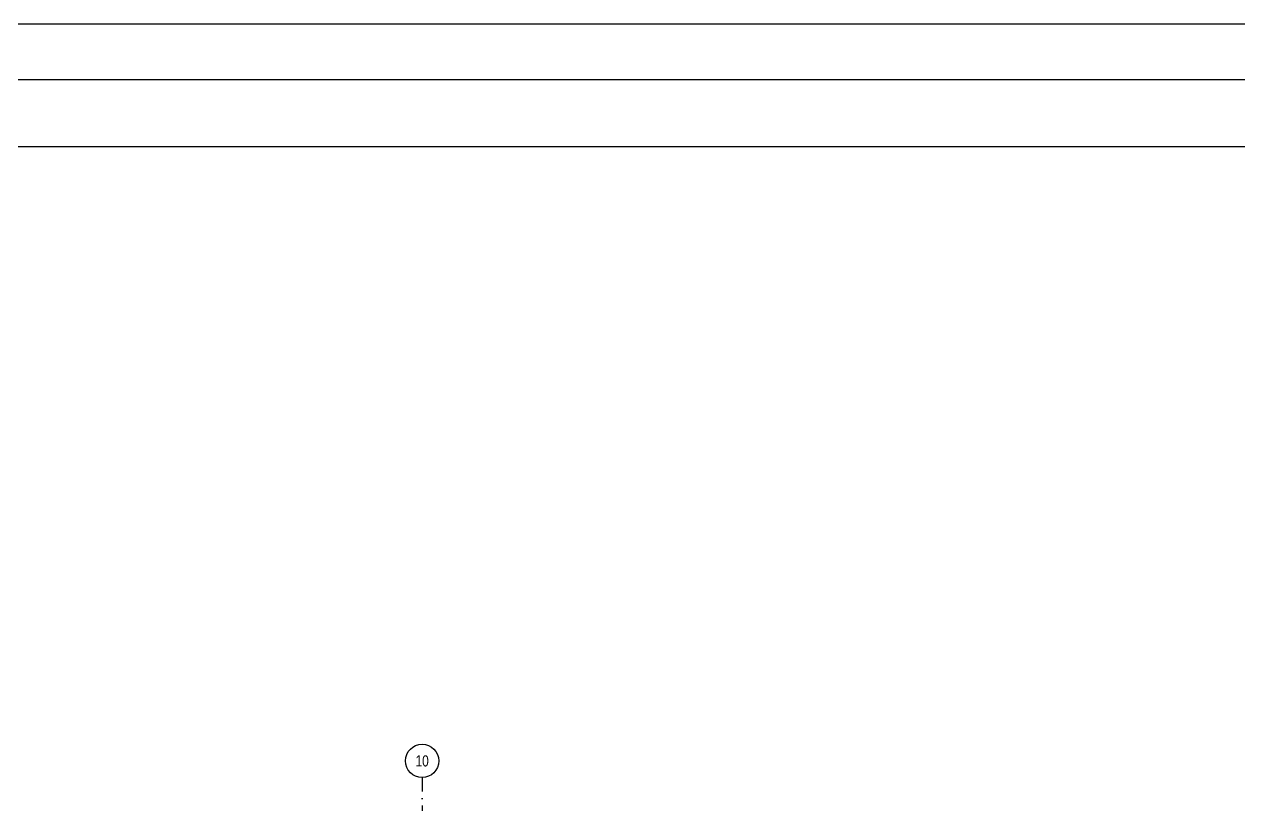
# Model space of a CAD drawing. Header units: centimetres. Extents: x 26569 to 160723, y -3143 to 14565.
# Drawn here: x 93926 to 96108, y 8155 to 9557 of the extents above; entities that cross this region are included whole.
import ezdxf
from ezdxf.enums import TextEntityAlignment as Align

# ---------------------------------------------------------------- set-up
doc = ezdxf.new("R2010")
doc.units = ezdxf.units.CM
doc.header["$LTSCALE"] = 100
doc.linetypes.add('DASHDOT2', pattern=[0.5, 0.25, -0.125, 0, -0.125])
doc.layers.add('A-ANNO-GRID', color=155, linetype='DASHDOT2')
doc.layers.add('A-ANNO-TTBL', color=157, linetype='Continuous')
doc.styles.add('Fields_100', font='act_simplex.shx', dxfattribs={"width": 0.8, "height": 20})

msp = doc.modelspace()

# ---------------------------------------------------------------- linework, layer by layer
at = {"layer": 'A-ANNO-GRID'}
msp.add_line((94640.86, 8203.62), (94640.86, 1408.62), dxfattribs=at)
at = {"layer": 'A-ANNO-GRID', "linetype": 'Continuous', "ltscale": 10}
msp.add_circle((94640.86, 8233.62), 30, dxfattribs=at)
at = {"layer": 'A-ANNO-TTBL'}
msp.add_line((153081.02, 9337.18), (28768.76, 9337.09), dxfattribs=at)
for points in [[(157421.04, -3142.83), (157421.04, 9557.17), (26568.76, 9557.19), (26568.76, -3142.81)], [(157321.04, -3042.83), (157321.04, 9457.17), (26668.76, 9457.19), (26668.76, -3042.81)]]:
    msp.add_lwpolyline(points, close=True, dxfattribs=at)

# ---------------------------------------------------------------- texts
at = {"layer": 'A-ANNO-GRID', "color": 50, "style": 'Fields_100', "width": 0.8}
msp.add_text('10', height=20, rotation=359.92667, dxfattribs=at).set_placement((94640.86, 8233.62), align=Align.MIDDLE_CENTER)

doc.saveas('drawing.dxf')
